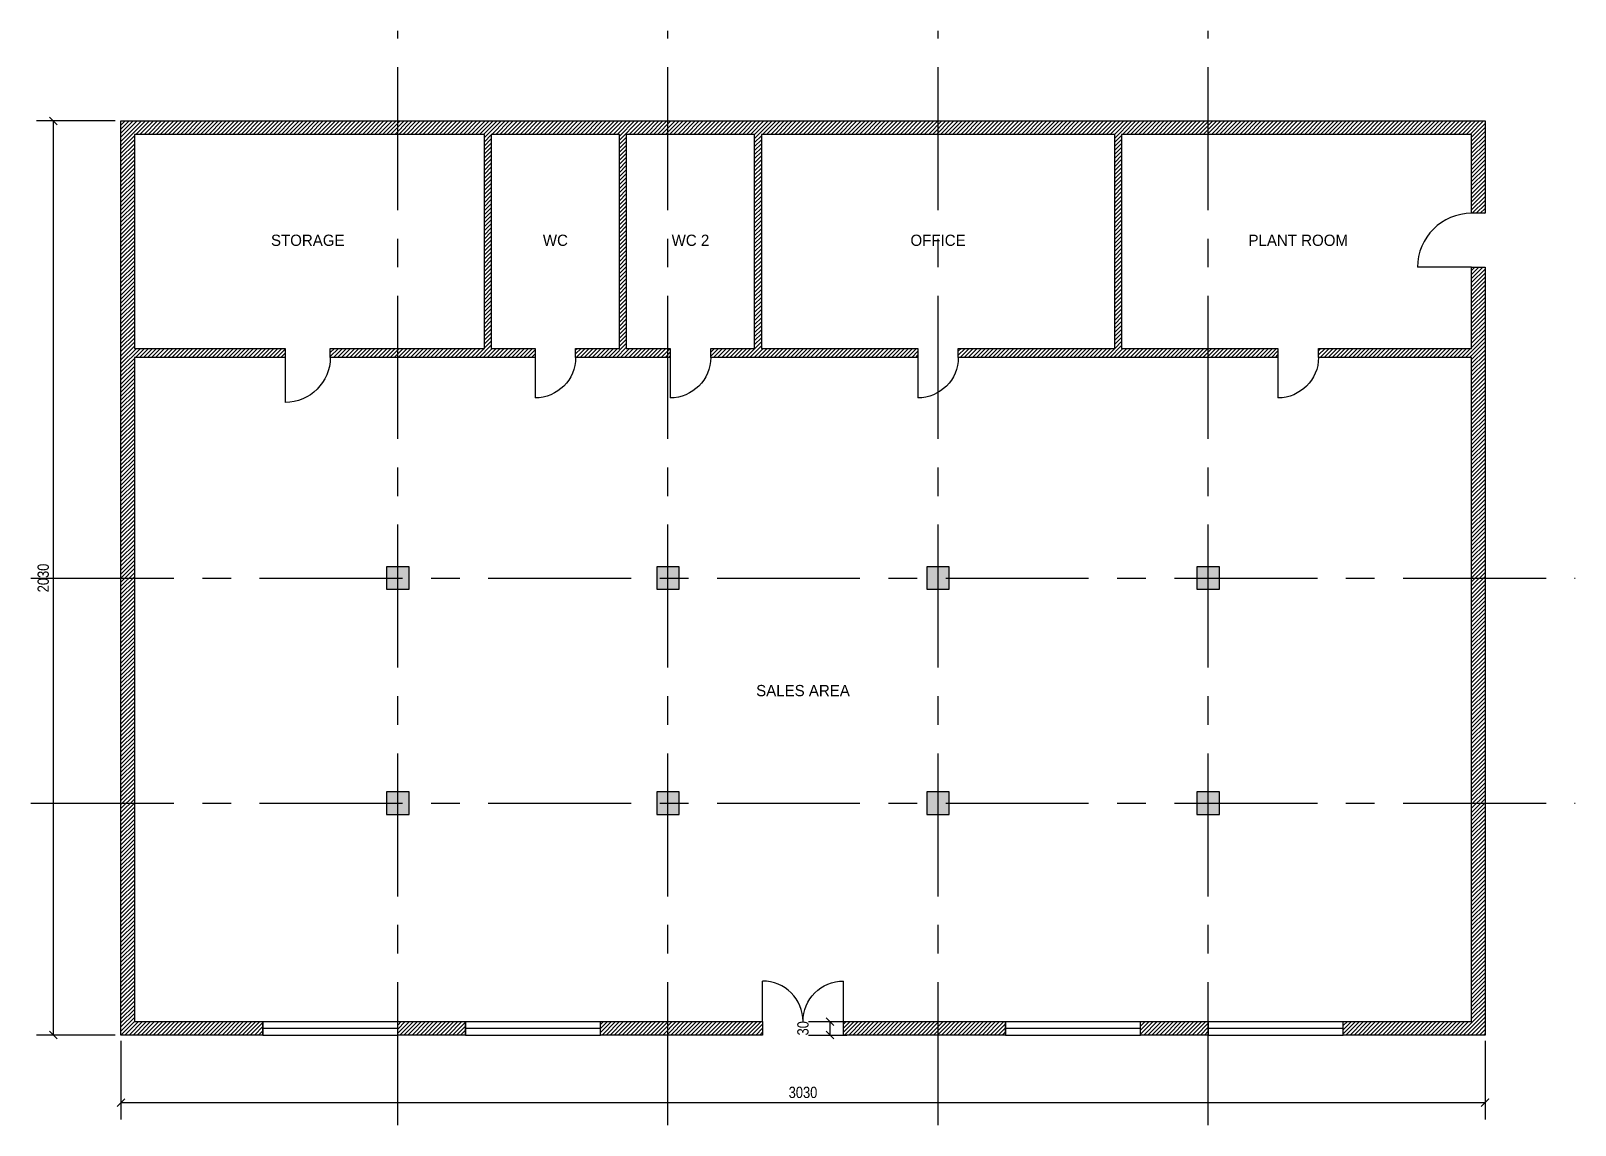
# Model space of a CAD drawing. Header units: metres. Extents: x -2.1 to 32.1, y -2.1 to 22.1.
import ezdxf
from ezdxf.enums import TextEntityAlignment as Align

# ---------------------------------------------------------------- set-up
doc = ezdxf.new("R2010")
doc.units = ezdxf.units.M
doc.linetypes.add('CENTER', pattern=[5.08, 3.175, -0.635, 0.635, -0.635])
for name, color, linetype in [('COLUMNS', 7, 'Continuous'), ('DIMENSIONS', 7, 'Continuous'), ('DOORS', 7, 'Continuous'), ('GRID', 7, 'Continuous'), ('HATCH', 7, 'Continuous'), ('TEXT', 7, 'Continuous'), ('WALLS', 7, 'Continuous'), ('WINDOWS', 7, 'Continuous')]:
    doc.layers.add(name, color=color, linetype=linetype)
doc.styles.add('OpenSansCondensed-Light', font='OpenSansCondensed-Light.ttf')
doc.dimstyles.new('EZDXF', dxfattribs={"dimtxt": 0.25, "dimasz": 0.175, "dimexe": 0.375, "dimexo": 0.125, "dimgap": 0.1, "dimtad": 1, "dimlfac": 100, "dimzin": 12, "dimdsep": 46, "dimtxsty": 'OpenSansCondensed-Light', "dimblk": 'ARCHTICK', "dimcen": 2.5, "dimazin": 3, "dimtfac": 0.5, "dimtmove": 2, "dimatfit": 3})

# ---------------------------------------------------------------- blocks, each defined once
blk = doc.blocks.new('DOOR_SWING')
blk.add_line((0, 0), (0, 1))
blk.add_arc((0, 0), 1, 0, 90)
blk = doc.blocks.new('WINDOW_3L')
for p, q in [((0, 0.5), (1, 0.5)), ((0, -0.5), (0, 0.5)), ((1, -0.5), (1, 0.5)), ((0, 0), (1, 0)), ((0, -0.5), (1, -0.5))]:
    blk.add_line(p, q)
blk = doc.blocks.new('_ARCHTICK')
at = {"color": 0, "linetype": 'BYBLOCK', "const_width": 0.15}
blk.add_lwpolyline([(-0.5, -0.5), (0.5, 0.5)], dxfattribs=at)

msp = doc.modelspace()

# ---------------------------------------------------------------- hatches: boundary and pattern name
at = {"layer": 'COLUMNS'}
for points in [[(5.75, 9.75), (6.25, 9.75), (6.25, 10.25), (5.75, 10.25)], [(11.75, 9.75), (12.25, 9.75), (12.25, 10.25), (11.75, 10.25)], [(17.75, 9.75), (18.25, 9.75), (18.25, 10.25), (17.75, 10.25)], [(23.75, 9.75), (24.25, 9.75), (24.25, 10.25), (23.75, 10.25)], [(5.75, 4.75), (6.25, 4.75), (6.25, 5.25), (5.75, 5.25)], [(11.75, 4.75), (12.25, 4.75), (12.25, 5.25), (11.75, 5.25)], [(17.75, 4.75), (18.25, 4.75), (18.25, 5.25), (17.75, 5.25)], [(23.75, 4.75), (24.25, 4.75), (24.25, 5.25), (23.75, 5.25)]]:
    msp.add_hatch(color=7, dxfattribs=at).paths.add_polyline_path(points)
at = {"layer": 'HATCH'}
h = msp.add_hatch(dxfattribs=at)
h.set_pattern_fill('ANSI31', scale=0.02)
h.paths.add_polyline_path([(-0.15, 14.9), (-0.15, 15.1), (-0.15, 19.85), (-0.15, 20), (-0.15, 20.15), (0, 20.15), (0.15, 20.15), (7.925, 20.15), (8.075, 20.15), (10.925, 20.15), (11.075, 20.15), (13.925, 20.15), (14.075, 20.15), (21.925, 20.15), (22.075, 20.15), (29.85, 20.15), (30, 20.15), (30.15, 20.15), (30.15, 20), (30.15, 19.85), (30.15, 18.1), (29.85, 18.1), (29.85, 19.85), (22.075, 19.85), (22.075, 15.1), (25.55, 15.1), (25.55, 14.9), (22.075, 14.9), (21.925, 14.9), (18.45, 14.9), (18.45, 15.1), (21.925, 15.1), (21.925, 19.85), (14.075, 19.85), (14.075, 15.1), (17.55, 15.1), (17.55, 14.9), (14.075, 14.9), (13.925, 14.9), (12.95, 14.9), (12.95, 15.1), (13.925, 15.1), (13.925, 19.85), (11.075, 19.85), (11.075, 15.1), (12.05, 15.1), (12.05, 14.9), (11.075, 14.9), (10.925, 14.9), (9.95, 14.9), (9.95, 15.1), (10.925, 15.1), (10.925, 19.85), (8.075, 19.85), (8.075, 15.1), (9.05, 15.1), (9.05, 14.9), (8.075, 14.9), (7.925, 14.9), (4.5, 14.9), (4.5, 15.1), (7.925, 15.1), (7.925, 19.85), (0.15, 19.85), (0.15, 15.1), (3.5, 15.1), (3.5, 14.9), (0.15, 14.9), (0.15, 0.15), (3, 0.15), (3, -0.15), (0.15, -0.15), (0, -0.15), (-0.15, -0.15), (-0.15, 0), (-0.15, 0.15)])
h = msp.add_hatch(dxfattribs=at)
h.set_pattern_fill('ANSI31', scale=0.02)
h.paths.add_polyline_path([(30.15, 15.1), (30.15, 14.9), (30.15, 0.15), (30.15, 0), (30.15, -0.15), (30, -0.15), (29.85, -0.15), (27, -0.15), (27, 0.15), (29.85, 0.15), (29.85, 14.9), (26.45, 14.9), (26.45, 15.1), (29.85, 15.1), (29.85, 16.9), (30.15, 16.9)])
h = msp.add_hatch(dxfattribs=at)
h.set_pattern_fill('ANSI31', scale=0.02)
h.paths.add_polyline_path([(6, -0.15), (6, 0.15), (7.5, 0.15), (7.5, -0.15)])
h = msp.add_hatch(dxfattribs=at)
h.set_pattern_fill('ANSI31', scale=0.02)
h.paths.add_polyline_path([(10.5, -0.15), (10.5, 0.15), (14.1, 0.15), (14.1, -0.15)])
h = msp.add_hatch(dxfattribs=at)
h.set_pattern_fill('ANSI31', scale=0.02)
h.paths.add_polyline_path([(15.9, -0.15), (15.9, 0.15), (19.5, 0.15), (19.5, -0.15)])
h = msp.add_hatch(dxfattribs=at)
h.set_pattern_fill('ANSI31', scale=0.02)
h.paths.add_polyline_path([(22.5, -0.15), (22.5, 0.15), (24, 0.15), (24, -0.15)])

# ---------------------------------------------------------------- linework, layer by layer
at = {"layer": 'COLUMNS'}
for points in [[(5.75, 9.75), (6.25, 9.75), (6.25, 10.25), (5.75, 10.25)], [(11.75, 9.75), (12.25, 9.75), (12.25, 10.25), (11.75, 10.25)], [(17.75, 9.75), (18.25, 9.75), (18.25, 10.25), (17.75, 10.25)], [(23.75, 9.75), (24.25, 9.75), (24.25, 10.25), (23.75, 10.25)], [(5.75, 4.75), (6.25, 4.75), (6.25, 5.25), (5.75, 5.25)], [(11.75, 4.75), (12.25, 4.75), (12.25, 5.25), (11.75, 5.25)], [(17.75, 4.75), (18.25, 4.75), (18.25, 5.25), (17.75, 5.25)], [(23.75, 4.75), (24.25, 4.75), (24.25, 5.25), (23.75, 5.25)]]:
    msp.add_lwpolyline(points, close=True, dxfattribs=at)
at = {"layer": 'GRID', "linetype": 'CENTER'}
for p, q in [((6, -2.15), (6, 22.15)), ((12, -2.15), (12, 22.15)), ((18, -2.15), (18, 22.15)), ((24, -2.15), (24, 22.15)), ((-2.15, 10), (32.15, 10)), ((-2.15, 5), (32.15, 5))]:
    msp.add_line(p, q, dxfattribs=at)
at = {"layer": 'WALLS'}
for p, q in [((-0.15, -0.15), (-0.15, 20.15)), ((-0.15, 20.15), (30.15, 20.15)), ((30.15, 20.15), (30.15, 18.1)), ((7.925, 19.85), (0.15, 19.85)), ((0.15, 19.85), (0.15, 15.1)), ((7.925, 15.1), (7.925, 19.85)), ((10.925, 19.85), (8.075, 19.85)), ((8.075, 19.85), (8.075, 15.1)), ((10.925, 15.1), (10.925, 19.85)), ((13.925, 19.85), (11.075, 19.85)), ((11.075, 19.85), (11.075, 15.1)), ((13.925, 15.1), (13.925, 19.85)), ((21.925, 19.85), (14.075, 19.85)), ((14.075, 19.85), (14.075, 15.1)), ((21.925, 15.1), (21.925, 19.85)), ((29.85, 19.85), (22.075, 19.85)), ((22.075, 19.85), (22.075, 15.1)), ((29.85, 18.1), (29.85, 19.85)), ((30.15, 18.1), (29.85, 18.1)), ((29.85, 15.1), (29.85, 16.9)), ((29.85, 16.9), (30.15, 16.9)), ((30.15, 16.9), (30.15, -0.15)), ((0.15, 15.1), (3.5, 15.1)), ((3.5, 15.1), (3.5, 14.9)), ((4.5, 14.9), (4.5, 15.1)), ((4.5, 15.1), (7.925, 15.1)), ((8.075, 15.1), (9.05, 15.1)), ((9.05, 15.1), (9.05, 14.9)), ((9.95, 14.9), (9.95, 15.1)), ((9.95, 15.1), (10.925, 15.1)), ((11.075, 15.1), (12.05, 15.1)), ((12.05, 15.1), (12.05, 14.9)), ((12.95, 14.9), (12.95, 15.1)), ((12.95, 15.1), (13.925, 15.1)), ((14.075, 15.1), (17.55, 15.1)), ((17.55, 15.1), (17.55, 14.9)), ((18.45, 14.9), (18.45, 15.1)), ((18.45, 15.1), (21.925, 15.1)), ((22.075, 15.1), (25.55, 15.1)), ((25.55, 15.1), (25.55, 14.9)), ((26.45, 14.9), (26.45, 15.1)), ((26.45, 15.1), (29.85, 15.1)), ((3.5, 14.9), (0.15, 14.9)), ((0.15, 14.9), (0.15, 0.15)), ((9.05, 14.9), (4.5, 14.9)), ((12.05, 14.9), (9.95, 14.9)), ((17.55, 14.9), (12.95, 14.9)), ((25.55, 14.9), (18.45, 14.9)), ((29.85, 14.9), (26.45, 14.9)), ((29.85, 0.15), (29.85, 14.9)), ((0.15, 0.15), (3, 0.15)), ((3, 0.15), (3, -0.15)), ((6, -0.15), (6, 0.15)), ((6, 0.15), (7.5, 0.15)), ((7.5, 0.15), (7.5, -0.15)), ((10.5, -0.15), (10.5, 0.15)), ((10.5, 0.15), (14.1, 0.15)), ((14.1, 0.15), (14.1, -0.15)), ((15.9, -0.15), (15.9, 0.15)), ((15.9, 0.15), (19.5, 0.15)), ((19.5, 0.15), (19.5, -0.15)), ((22.5, -0.15), (22.5, 0.15)), ((22.5, 0.15), (24, 0.15)), ((24, 0.15), (24, -0.15)), ((27, -0.15), (27, 0.15)), ((27, 0.15), (29.85, 0.15)), ((3, -0.15), (-0.15, -0.15)), ((7.5, -0.15), (6, -0.15)), ((14.1, -0.15), (10.5, -0.15)), ((19.5, -0.15), (15.9, -0.15)), ((24, -0.15), (22.5, -0.15)), ((30.15, -0.15), (27, -0.15))]:
    msp.add_line(p, q, dxfattribs=at)

# ---------------------------------------------------------------- block references
at = {"layer": 'DOORS'}
for p, xscale, yscale, rotation in [((29.85, 16.9), 1.2, 1.2, 90), ((15.9, 0.15), 0.9, -0.9, -180)]:
    msp.add_blockref('DOOR_SWING', p, dxfattribs=dict(at, xscale=xscale, yscale=yscale, rotation=rotation))
at = {"layer": 'DOORS', "yscale": -1}
msp.add_blockref('DOOR_SWING', (3.5, 14.9), dxfattribs=at)
at = {"layer": 'DOORS', "xscale": 0.9}
for p, yscale in [((9.05, 14.9), -0.9), ((12.05, 14.9), -0.9), ((17.55, 14.9), -0.9), ((25.55, 14.9), -0.9), ((14.1, 0.15), 0.9)]:
    msp.add_blockref('DOOR_SWING', p, dxfattribs=dict(at, yscale=yscale))
at = {"layer": 'WINDOWS', "xscale": 3, "yscale": 0.3}
for p in [(3, 0), (7.5, 0), (19.5, 0), (24, 0)]:
    msp.add_blockref('WINDOW_3L', p, dxfattribs=at)

# ---------------------------------------------------------------- texts
at = {"layer": 'TEXT'}
for s, p in [('STORAGE', (4, 17.5)), ('WC', (9.5, 17.5)), ('WC 2', (12.5, 17.5)), ('OFFICE', (18, 17.5)), ('PLANT ROOM', (26, 17.5)), ('SALES AREA', (15, 7.5))]:
    msp.add_text(s, height=0.25, dxfattribs=at).set_placement(p, align=Align.MIDDLE_CENTER)

# ---------------------------------------------------------------- dimensions: what is measured, and where the dimension line sits
at = {"layer": 'DIMENSIONS'}
for base, p1, p2 in [((-1.65, -0.15), (-0.15, -0.15), (-0.15, 20.15)), ((15.6, -0.15), (15, -0.15), (15, 0.15))]:
    msp.add_linear_dim(base=base, p1=p1, p2=p2, angle=90, dimstyle='EZDXF', dxfattribs=at).render()
msp.add_linear_dim(base=(-0.15, -1.65), p1=(-0.15, -0.15), p2=(30.15, -0.15), dimstyle='EZDXF', dxfattribs=at).render()

doc.saveas('drawing.dxf')
